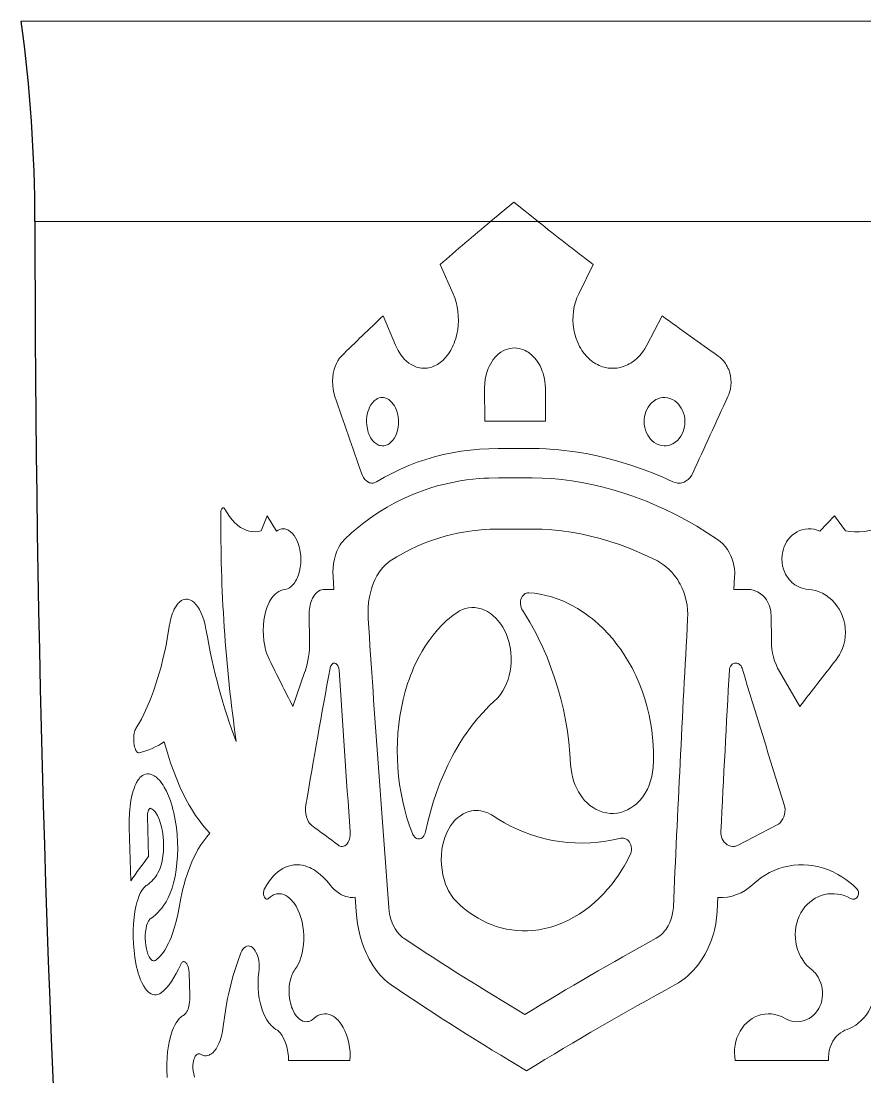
# Model space of a CAD drawing. Extents: x -234 to 800, y -95 to 506.
# Drawn here: x 731.89 to 749.16, y 124.51 to 146.14 of the extents above; entities that cross this region are included whole.
import ezdxf

# ---------------------------------------------------------------- set-up
doc = ezdxf.new("R2010")
doc.units = 0
doc.header["$LTSCALE"] = 7
doc.header["$MEASUREMENT"] = 0
doc.layers.get('0').update_dxf_attribs({"linetype": 'CONTINUOUS', "lineweight": 15})

msp = doc.modelspace()

# ---------------------------------------------------------------- linework, layer by layer
at = {"color": 7, "lineweight": 13, "ltscale": 0.439655}
msp.add_line((749.4716, 146.1366), (731.8854, 146.1366), dxfattribs=at)
at = {"color": 7, "lineweight": 13, "ltscale": 0.015483}
msp.add_line((741.4999, 142.031), (741.9778, 142.4249), dxfattribs=at)
at = {"color": 7, "lineweight": 13, "ltscale": 0.015747}
msp.add_line((741.9778, 142.4249), (742.4693, 142.031), dxfattribs=at)
at = {"color": 7, "lineweight": 13, "ltscale": 0.435981}
msp.add_line((749.6069, 142.031), (732.1677, 142.031), dxfattribs=at)
at = {"color": 7, "lineweight": 13, "ltscale": 0.016413}
msp.add_line((740.7304, 140.55), (740.4649, 141.1504), dxfattribs=at)
at = {"color": 7, "lineweight": 13, "ltscale": 0.016747}
msp.add_line((743.5995, 141.1504), (743.3024, 140.55), dxfattribs=at)
at = {"color": 7, "lineweight": 13, "ltscale": 0.01626}
msp.add_line((739.3012, 140.0997), (739.5512, 139.4993), dxfattribs=at)
at = {"color": 7, "lineweight": 13, "ltscale": 0.016895}
msp.add_line((744.6994, 139.4993), (745.0095, 140.0997), dxfattribs=at)
at = {"color": 7, "lineweight": 13, "ltscale": 0.016974}
for p, q in [((741.38, 137.943), (741.3756, 138.6219)), ((742.6196, 138.6219), (742.6237, 137.943))]:
    msp.add_line(p, q, dxfattribs=at)
at = {"color": 7, "lineweight": 13, "ltscale": 0.015342}
msp.add_line((741.9937, 137.943), (741.38, 137.943), dxfattribs=at)
at = {"color": 7, "lineweight": 13, "ltscale": 0.015751}
msp.add_line((742.6237, 137.943), (741.9937, 137.943), dxfattribs=at)
at = {"color": 7, "lineweight": 13, "ltscale": 0.008568}
msp.add_line((741.9979, 137.3815), (741.6551, 137.3815), dxfattribs=at)
at = {"color": 7, "lineweight": 13, "ltscale": 0.008693}
msp.add_line((742.3456, 137.3815), (741.9979, 137.3815), dxfattribs=at)
at = {"color": 7, "lineweight": 13, "ltscale": 0.008566}
msp.add_line((741.6602, 136.7815), (742.0029, 136.7815), dxfattribs=at)
at = {"color": 7, "lineweight": 13, "ltscale": 0.008692}
msp.add_line((742.0029, 136.7815), (742.3505, 136.7815), dxfattribs=at)
at = {"color": 7, "lineweight": 13, "ltscale": 0.008308}
msp.add_line((736.8013, 135.6933), (736.9263, 136.0012), dxfattribs=at)
at = {"color": 7, "lineweight": 13, "ltscale": 0.009093}
msp.add_line((736.9263, 136.0012), (737.1122, 135.6886), dxfattribs=at)
at = {"color": 7, "lineweight": 13, "ltscale": 0.010822}
msp.add_line((748.2429, 135.6886), (748.5423, 136.0012), dxfattribs=at)
at = {"color": 7, "lineweight": 13, "ltscale": 0.009469}
msp.add_line((748.5423, 136.0012), (748.7629, 135.6933), dxfattribs=at)
at = {"color": 7, "lineweight": 13, "ltscale": 0.008562}
msp.add_line((741.6706, 135.7315), (742.0131, 135.7315), dxfattribs=at)
at = {"color": 7, "lineweight": 13, "ltscale": 0.008688}
msp.add_line((742.0131, 135.7315), (742.3606, 135.7315), dxfattribs=at)
at = {"color": 7, "lineweight": 13, "ltscale": 0.006667}
msp.add_line((738.2895, 134.4954), (738.273, 134.7616), dxfattribs=at)
at = {"color": 7, "lineweight": 13, "ltscale": 0.006665}
msp.add_line((746.4958, 134.7616), (746.4804, 134.4954), dxfattribs=at)
at = {"color": 7, "lineweight": 13, "ltscale": 0.004987}
msp.add_line((738.0901, 134.4954), (738.2895, 134.4954), dxfattribs=at)
at = {"color": 7, "lineweight": 13, "ltscale": 0.007196}
msp.add_line((746.4804, 134.4954), (746.7683, 134.4954), dxfattribs=at)
at = {"color": 7, "lineweight": 13, "ltscale": 0.013483}
msp.add_line((737.792, 133.4298), (737.7831, 133.9691), dxfattribs=at)
at = {"color": 7, "lineweight": 13, "ltscale": 0.013482}
msp.add_line((747.242, 133.9691), (747.2479, 133.4298), dxfattribs=at)
at = {"color": 7, "lineweight": 13, "ltscale": 0.018912}
msp.add_line((737.4502, 132.0993), (737.6981, 132.814), dxfattribs=at)
at = {"color": 7, "lineweight": 13, "ltscale": 0.020675}
msp.add_line((747.4148, 132.814), (747.8309, 132.0993), dxfattribs=at)
at = {"color": 7, "lineweight": 13, "ltscale": 0.020401}
msp.add_line((734.4726, 129.8432), (734.4956, 129.0274), dxfattribs=at)
at = {"color": 7, "lineweight": 13, "ltscale": 0.02727}
msp.add_line((734.1296, 128.5257), (734.0976, 129.616), dxfattribs=at)
at = {"color": 7, "lineweight": 13, "ltscale": 0.022169}
msp.add_line((747.3547, 129.6651), (746.568, 129.2558), dxfattribs=at)
at = {"color": 7, "lineweight": 13, "ltscale": 0.007307}
msp.add_line((738.7454, 127.8971), (738.7234, 128.1886), dxfattribs=at)
at = {"color": 7, "lineweight": 13, "ltscale": 0.007294}
msp.add_line((746.1489, 128.1886), (746.1351, 127.8971), dxfattribs=at)
at = {"color": 7, "lineweight": 13, "ltscale": 0.011482}
msp.add_line((735.3399, 126.1817), (735.3242, 126.6407), dxfattribs=at)
at = {"color": 7, "lineweight": 13, "ltscale": 0.031445}
msp.add_line((738.6186, 124.8454), (737.3608, 124.8454), dxfattribs=at)
at = {"color": 7, "lineweight": 13, "ltscale": 0.047811}
msp.add_line((748.4203, 124.8454), (746.5078, 124.8454), dxfattribs=at)
at = {"color": 7, "lineweight": 13}
for points in [[(739.5512, 139.4993), (739.5821, 139.4321), (739.6034, 139.3918), (739.6261, 139.353), (739.6586, 139.3039), (739.6936, 139.2579), (739.7309, 139.2152), (739.7755, 139.1717), (739.8227, 139.1333), (739.8722, 139.1002), (739.9236, 139.0728), (739.9831, 139.0492), (740.0135, 139.0404), (740.0441, 139.0334), (740.0854, 139.0273), (740.1269, 139.0248), (740.1686, 139.0258), (740.1997, 139.029), (740.2308, 139.0341), (740.2923, 139.0503), (740.3525, 139.0742), (740.4102, 139.1051), (740.4657, 139.1429), (740.5184, 139.1872), (740.568, 139.2374), (740.6141, 139.2931), (740.6497, 139.3433), (740.6826, 139.3967), (740.7125, 139.453), (740.733, 139.4968), (740.7518, 139.5419), (740.7688, 139.5882), (740.784, 139.6355), (740.8073, 139.7251), (740.8244, 139.8172), (740.835, 139.9109), (740.8392, 140.0055), (740.8369, 140.1003), (740.8282, 140.1944), (740.8131, 140.2873), (740.7917, 140.3779), (740.764, 140.4658), (740.7304, 140.55)], [(743.3024, 140.55), (743.2658, 140.4668), (743.2358, 140.3799), (743.2127, 140.2901), (743.1963, 140.1973), (743.1871, 140.103), (743.185, 140.0081), (743.1902, 139.9133), (743.2025, 139.8194), (743.222, 139.7271), (743.2484, 139.6374), (743.2817, 139.551), (743.3217, 139.4686), (743.344, 139.4292), (743.368, 139.3911), (743.4159, 139.3249), (743.4686, 139.264), (743.5259, 139.2089), (743.5872, 139.1602), (743.6521, 139.1184), (743.686, 139.1001), (743.7206, 139.0836), (743.7554, 139.0694), (743.7907, 139.057), (743.8484, 139.0413), (743.907, 139.0307), (743.9662, 139.0254), (744.0256, 139.0253), (744.0849, 139.0305), (744.1217, 139.0364), (744.1582, 139.0443), (744.1946, 139.0542), (744.2306, 139.0662), (744.3008, 139.0957), (744.3356, 139.1136), (744.3696, 139.1334), (744.4034, 139.1554), (744.4363, 139.1792), (744.4985, 139.2315), (744.5563, 139.2903), (744.6094, 139.3549), (744.6572, 139.4248), (744.6994, 139.4993)], [(738.3111, 138.4489), (738.2897, 138.5233), (738.2747, 138.601), (738.266, 138.6807), (738.2637, 138.7613), (738.2678, 138.8417), (738.2783, 138.9206), (738.2953, 138.9971), (738.3157, 139.0624), (738.3412, 139.1239), (738.3714, 139.1806), (738.4062, 139.2316), (738.4251, 139.2546), (738.4451, 139.2758)], [(741.3756, 138.6219), (741.3789, 138.7136), (741.3898, 138.8043), (741.4082, 138.893), (741.4203, 138.9363), (741.4342, 138.9787), (741.4499, 139.02), (741.4674, 139.0601), (741.4934, 139.1116), (741.5225, 139.1605), (741.5546, 139.2064), (741.6017, 139.2626), (741.6273, 139.2885), (741.654, 139.3126), (741.6811, 139.3345), (741.7093, 139.3545), (741.7534, 139.3811), (741.7993, 139.4031), (741.8467, 139.4201), (741.895, 139.4321), (741.94, 139.4387), (741.9853, 139.4409)], [(741.9853, 139.4409), (742.0342, 139.4383), (742.0829, 139.4308), (742.131, 139.4182), (742.1782, 139.4009), (742.2089, 139.3867), (742.239, 139.3706), (742.2686, 139.3524), (742.2974, 139.3322), (742.352, 139.2867), (742.3976, 139.2403), (742.4396, 139.1889), (742.4777, 139.1331), (742.5117, 139.0734), (742.5412, 139.0104), (742.5574, 138.9697), (742.5717, 138.9281), (742.5843, 138.8852), (742.595, 138.8415), (742.6106, 138.7529), (742.6171, 138.6876), (742.6196, 138.6219)], [(746.1594, 139.2758), (746.2004, 139.2439), (746.2387, 139.2079), (746.274, 139.1683), (746.306, 139.1253), (746.3253, 139.0951), (746.3429, 139.0638), (746.3591, 139.031), (746.3735, 138.9972), (746.3949, 138.9338), (746.4102, 138.8682), (746.4192, 138.8013), (746.4218, 138.7337), (746.418, 138.6662), (746.4078, 138.5996), (746.3913, 138.5346), (746.3764, 138.491), (746.3586, 138.4489)], [(738.9595, 137.9314), (738.9609, 137.9835), (738.9659, 138.0353), (738.9745, 138.0862), (738.9865, 138.1353), (739.002, 138.1823), (739.0209, 138.2269), (739.0481, 138.2764), (739.0795, 138.3202), (739.115, 138.3575), (739.1342, 138.3735), (739.1543, 138.3876), (739.1861, 138.405), (739.2191, 138.4173), (739.253, 138.4242), (739.2873, 138.4256), (739.3087, 138.4238), (739.33, 138.4198), (739.3512, 138.4138), (739.3721, 138.4057), (739.4123, 138.3837), (739.4501, 138.3543), (739.4791, 138.325), (739.5058, 138.2917), (739.5297, 138.255), (739.5514, 138.2139), (739.5701, 138.17), (739.5855, 138.1237), (739.5979, 138.0745), (739.6066, 138.0239), (739.6118, 137.9725), (739.6132, 137.9314)], [(744.6422, 137.9314), (744.6442, 137.9835), (744.6509, 138.0354), (744.6621, 138.0862), (744.6778, 138.1354), (744.6979, 138.1823), (744.7223, 138.2266), (744.7561, 138.2744), (744.7949, 138.3169), (744.8381, 138.3532), (744.8852, 138.3827), (744.91, 138.3948), (744.9355, 138.405), (744.9782, 138.4173), (745.0218, 138.4242), (745.0659, 138.4256), (745.1189, 138.42), (745.1708, 138.4067), (745.2207, 138.3858), (745.268, 138.3578), (745.312, 138.3232), (745.346, 138.2892), (745.3767, 138.2514), (745.4038, 138.2102), (745.4302, 138.159), (745.4512, 138.1047), (745.4664, 138.0482), (745.4758, 137.9902), (745.4791, 137.9314)], [(739.6132, 137.9314), (739.6118, 137.8792), (739.6065, 137.8274), (739.5976, 137.7765), (739.5852, 137.7274), (739.5691, 137.6804), (739.5496, 137.6359), (739.5229, 137.5884), (739.4921, 137.5459), (739.4577, 137.5094), (739.4199, 137.4795), (739.4, 137.4673), (739.3795, 137.4571), (739.3463, 137.4451), (739.3124, 137.4384), (739.2781, 137.4372), (739.2438, 137.4413), (739.223, 137.4466), (739.2026, 137.4538), (739.1818, 137.4633), (739.1616, 137.4749), (739.1239, 137.5033), (739.0891, 137.5384), (739.0629, 137.5722), (739.0395, 137.6094), (739.0189, 137.6498), (739.0057, 137.6809), (738.9941, 137.7133), (738.9836, 137.7488), (738.975, 137.7851), (738.9636, 137.8576), (738.9595, 137.9314)], [(745.4791, 137.9314), (745.477, 137.8792), (745.4702, 137.8273), (745.4587, 137.7765), (745.4426, 137.7273), (745.4221, 137.6804), (745.3972, 137.6362), (745.3628, 137.5883), (745.3235, 137.5459), (745.2797, 137.5095), (745.2321, 137.48), (745.2071, 137.4679), (745.1814, 137.4578), (745.1385, 137.4455), (745.0947, 137.4385), (745.0505, 137.4372), (744.9977, 137.4427), (744.9461, 137.4561), (744.8965, 137.4769), (744.8496, 137.505), (744.8062, 137.5397), (744.7727, 137.5737), (744.7425, 137.6115), (744.716, 137.6527), (744.69, 137.704), (744.6695, 137.7583), (744.6546, 137.8147), (744.6455, 137.8726), (744.6422, 137.9314)], [(741.6551, 137.3815), (741.4631, 137.378), (741.2725, 137.3676), (741.0836, 137.3503), (740.8966, 137.3259), (740.7116, 137.2945), (740.5288, 137.2562), (740.3485, 137.2108), (740.1706, 137.1585), (739.9954, 137.0993), (739.823, 137.0331), (739.6536, 136.96), (739.4873, 136.8802), (739.3243, 136.7936), (739.1645, 136.7004)], [(745.2333, 136.7004), (745.0139, 136.7988), (744.7932, 136.89), (744.5713, 136.9737), (744.3487, 137.05), (744.1254, 137.1187), (743.9017, 137.1796), (743.6779, 137.2327), (743.4542, 137.2779), (743.2308, 137.315), (743.119, 137.3306), (743.0073, 137.3441), (742.8966, 137.3555), (742.786, 137.3648), (742.6387, 137.3741), (742.4918, 137.3797), (742.3456, 137.3815)], [(738.5068, 135.5185), (738.6515, 135.6519), (738.7254, 135.7161), (738.8004, 135.7785), (738.9021, 135.859), (739.0055, 135.9363), (739.1108, 136.0105), (739.2449, 136.0986), (739.3817, 136.1817), (739.5211, 136.2595), (739.663, 136.332), (739.8074, 136.3993), (739.9541, 136.4612), (740.103, 136.5177), (740.2542, 136.5688), (740.4074, 136.6144), (740.5625, 136.6546), (740.7195, 136.6892), (740.8782, 136.7183), (741.0063, 136.7377), (741.1354, 136.7535), (741.2655, 136.7658), (741.3635, 136.7727), (741.462, 136.7776), (741.6602, 136.7815)], [(739.1645, 136.7004), (739.1303, 136.6839), (739.1125, 136.6784), (739.0945, 136.675), (739.0763, 136.6736), (739.0581, 136.6742), (739.0401, 136.6769), (739.0223, 136.6815), (738.9875, 136.6969), (738.9547, 136.7196), (738.9248, 136.749), (738.897, 136.786), (738.8732, 136.8284), (738.854, 136.8747)], [(742.3505, 136.7815), (742.5519, 136.7777), (742.7544, 136.7665), (742.9578, 136.7478), (743.1619, 136.7217), (743.3665, 136.6883), (743.5713, 136.6477), (743.7762, 136.5999), (743.981, 136.5451), (744.1854, 136.4833), (744.3892, 136.4146), (744.5398, 136.3593), (744.6898, 136.3003), (744.8392, 136.2378), (744.9508, 136.1885), (745.0621, 136.1372), (745.2832, 136.0287), (745.5022, 135.9124), (745.719, 135.7885), (745.9332, 135.6572), (746.1447, 135.5185)], [(745.639, 136.8747), (745.6138, 136.8277), (745.5827, 136.7853), (745.5465, 136.7485), (745.5267, 136.7325), (745.5059, 136.7183), (745.4628, 136.6959), (745.4402, 136.6875), (745.4171, 136.681), (745.3858, 136.6754), (745.3542, 136.6735), (745.3226, 136.6752), (745.2771, 136.6841), (745.2333, 136.7004)], [(735.9752, 136.0728), (735.9766, 136.0956), (735.9808, 136.1173), (735.986, 136.1331), (735.9929, 136.147), (735.999, 136.1555), (736.0059, 136.1622), (736.013, 136.1664), (736.0205, 136.1685), (736.0281, 136.1683), (736.0356, 136.1657), (736.0477, 136.1562), (736.058, 136.1415)], [(736.058, 136.1415), (736.1045, 136.0616), (736.1546, 135.9875), (736.2081, 135.9199), (736.2646, 135.8595), (736.2938, 135.8323), (736.3236, 135.8072), (736.3792, 135.7669), (736.4365, 135.7337), (736.4953, 135.7078), (736.5553, 135.6895), (736.6162, 135.6788), (736.6777, 135.6759), (736.7396, 135.6807), (736.8013, 135.6933)], [(748.7629, 135.6933), (748.8563, 135.6818), (748.9505, 135.6763), (749.045, 135.6769), (749.1525, 135.6849), (749.2592, 135.7006), (749.3645, 135.7239), (749.4682, 135.7547), (749.5657, 135.7912), (749.6608, 135.8344), (749.7531, 135.8839), (749.8424, 135.9396), (749.9281, 136.0013), (750.0099, 136.0687), (750.0874, 136.1415)], [(737.1122, 135.6886), (737.1454, 135.7104), (737.1801, 135.726), (737.2158, 135.7352), (737.2522, 135.7378), (737.2887, 135.7337), (737.3248, 135.723), (737.3451, 135.714), (737.3651, 135.703), (737.4037, 135.6752), (737.4399, 135.6403), (737.4735, 135.5991), (737.5039, 135.5522), (737.5365, 135.4885), (737.5636, 135.4189), (737.585, 135.3447), (737.6005, 135.2672), (737.6101, 135.1876), (737.6135, 135.1071), (737.6109, 135.0267), (737.6021, 134.9476), (737.5873, 134.8708), (737.5666, 134.7975), (737.5399, 134.729), (737.5241, 134.6961), (737.5068, 134.6651), (737.4891, 134.6374), (737.4703, 134.6117), (737.4428, 134.5802), (737.4134, 134.5531), (737.3825, 134.5308), (737.3507, 134.514), (737.3179, 134.5024), (737.2846, 134.4963)], [(739.444, 135.078), (739.5781, 135.1621), (739.715, 135.2407), (739.8546, 135.3136), (739.9967, 135.3808), (740.1413, 135.4423), (740.2882, 135.4979), (740.4373, 135.5477), (740.5885, 135.5915), (740.705, 135.6209), (740.8226, 135.6468), (740.9412, 135.6693), (741.0308, 135.6839), (741.1208, 135.6966), (741.3025, 135.716), (741.4858, 135.7276), (741.6706, 135.7315)], [(742.3606, 135.7315), (742.4583, 135.7305), (742.5562, 135.7275), (742.7529, 135.7155), (742.9503, 135.6955), (743.1482, 135.6676), (743.3465, 135.6319), (743.5447, 135.5886), (743.7429, 135.5376), (743.9405, 135.4791), (744.1375, 135.4132), (744.3336, 135.34), (744.5286, 135.2597), (744.7222, 135.1723), (744.9142, 135.078)], [(748.0008, 134.4963), (747.9514, 134.5017), (747.9027, 134.5118), (747.855, 134.5265), (747.8087, 134.5458), (747.769, 134.5665), (747.7309, 134.5906), (747.6946, 134.6178), (747.6688, 134.6402), (747.6442, 134.6641), (747.6127, 134.6991), (747.5839, 134.7367), (747.5579, 134.7767), (747.5403, 134.808), (747.5245, 134.8404), (747.498, 134.9078), (747.4789, 134.9781), (747.4674, 135.0502), (747.4636, 135.124), (747.4676, 135.1977), (747.4726, 135.2342), (747.4796, 135.2703), (747.4936, 135.3234), (747.512, 135.3749), (747.5344, 135.4245), (747.5609, 135.4716), (747.5952, 135.5213), (747.634, 135.5669), (747.6769, 135.6079), (747.7234, 135.644), (747.7733, 135.6746), (747.8258, 135.6995), (747.8806, 135.7183), (747.9408, 135.7315), (748.002, 135.7375), (748.0636, 135.7361), (748.1248, 135.7274), (748.1848, 135.7115), (748.2429, 135.6886)], [(738.273, 134.7616), (738.2706, 134.851), (738.2742, 134.9401), (738.284, 135.0282), (738.2999, 135.1142), (738.3219, 135.1971), (738.3498, 135.2759), (738.3823, 135.3469), (738.4202, 135.4124), (738.441, 135.4427), (738.463, 135.4711), (738.5068, 135.5185)], [(746.1447, 135.5185), (746.2013, 135.476), (746.254, 135.4276), (746.3025, 135.3739), (746.3463, 135.3154), (746.385, 135.2527), (746.4184, 135.1862), (746.4462, 135.1167), (746.466, 135.0526), (746.4811, 134.9869), (746.4913, 134.9201), (746.4966, 134.8524), (746.4973, 134.8069), (746.4958, 134.7616)], [(738.9923, 133.8935), (738.9884, 134.0072), (738.9915, 134.1209), (739.0018, 134.2336), (739.0191, 134.3444), (739.0435, 134.4525), (739.0583, 134.5052), (739.0749, 134.5568), (739.103, 134.632), (739.1349, 134.704), (739.1705, 134.7725), (739.2098, 134.8371), (739.2356, 134.8743), (739.2627, 134.9099), (739.2898, 134.9424), (739.3181, 134.9731), (739.3584, 135.0118), (739.4004, 135.0468), (739.444, 135.078)], [(744.9142, 135.078), (744.979, 135.0416), (745.0414, 135), (745.1012, 134.9535), (745.1581, 134.9022), (745.2118, 134.8466), (745.2539, 134.797), (745.2934, 134.7449), (745.3303, 134.6902), (745.3562, 134.6477), (745.3804, 134.604), (745.4199, 134.5225), (745.4539, 134.438), (745.4822, 134.3508), (745.5046, 134.2614), (745.521, 134.1705), (745.5313, 134.0785), (745.5355, 133.986), (745.5335, 133.8935)], [(737.2846, 134.4963), (737.2421, 134.4889), (737.2005, 134.475), (737.1601, 134.4548), (737.1213, 134.4285), (737.0844, 134.3966), (737.0523, 134.3626), (737.0222, 134.3243), (736.9942, 134.2823), (736.9746, 134.2485), (736.9563, 134.2129), (736.9237, 134.1369), (736.8965, 134.0555), (736.8747, 133.9697), (736.8567, 133.868), (736.8458, 133.7631), (736.842, 133.6566), (736.8454, 133.5496), (736.856, 133.4436), (736.8736, 133.3399), (736.8851, 133.2894), (736.8983, 133.2399), (736.9185, 133.176), (736.9418, 133.1148), (736.9681, 133.0568)], [(737.7831, 133.9691), (737.7857, 134.0518), (737.7899, 134.0931), (737.7961, 134.1338), (737.8042, 134.173), (737.8141, 134.211), (737.832, 134.264), (737.8538, 134.3135), (737.8794, 134.3587), (737.9085, 134.3987), (737.9392, 134.4311), (737.9725, 134.4576), (738.0079, 134.4774), (738.0448, 134.49), (738.0673, 134.494), (738.0901, 134.4954)], [(742.1498, 134.0694), (742.1345, 134.0969), (742.1227, 134.1269), (742.1145, 134.1586), (742.1101, 134.192), (742.1097, 134.226), (742.1133, 134.2596), (742.1208, 134.2916), (742.1321, 134.322), (742.147, 134.3499), (742.1647, 134.3736), (742.1853, 134.3937), (742.2083, 134.4094), (742.2314, 134.4197), (742.2557, 134.4254), (742.2803, 134.4263)], [(742.2803, 134.4263), (742.3971, 134.4159), (742.5139, 134.3984), (742.6303, 134.374), (742.7461, 134.3427), (742.861, 134.3047), (742.9746, 134.2602), (743.0869, 134.2091), (743.1836, 134.1593), (743.2789, 134.1048), (743.3726, 134.0457), (743.4644, 133.9822), (743.5245, 133.9375), (743.5837, 133.8909), (743.642, 133.8424), (743.6993, 133.7921), (743.8106, 133.6865), (743.9065, 133.5862), (743.9986, 133.4809), (744.0866, 133.3707), (744.1705, 133.256), (744.25, 133.137), (744.325, 133.0139), (744.3953, 132.8871), (744.4341, 132.8115), (744.4712, 132.7348), (744.5403, 132.5783), (744.6025, 132.4178), (744.6575, 132.254), (744.7052, 132.0872), (744.7454, 131.918), (744.7746, 131.7677), (744.7979, 131.616), (744.8152, 131.4632), (744.8267, 131.3097), (744.8321, 131.156), (744.8315, 131.0023), (744.8249, 130.849)], [(746.7683, 134.4954), (746.8226, 134.4918), (746.8767, 134.4809), (746.9293, 134.4631), (746.9794, 134.4388), (747.0274, 134.4076), (747.072, 134.3702), (747.1125, 134.3274), (747.1479, 134.28), (747.1786, 134.2275), (747.2037, 134.1712), (747.2227, 134.112), (747.2353, 134.0514), (747.2401, 134.0104), (747.242, 133.9691)], [(748.5752, 133.0568), (748.6106, 133.1053), (748.6427, 133.1565), (748.6713, 133.21), (748.7044, 133.286), (748.7305, 133.3652), (748.7494, 133.4467), (748.7609, 133.5299), (748.765, 133.6139), (748.7615, 133.698), (748.7505, 133.7815), (748.7324, 133.8628), (748.7071, 133.9419), (748.675, 134.0183), (748.6363, 134.0911), (748.5914, 134.1596), (748.5407, 134.2233), (748.4846, 134.2816), (748.4249, 134.3329), (748.3611, 134.3779), (748.2937, 134.4163), (748.2233, 134.4476), (748.1505, 134.4715), (748.0762, 134.4878), (748.0008, 134.4963)], [(734.919, 133.736), (734.9367, 133.833), (734.9597, 133.9251), (734.9881, 134.0107), (735.0042, 134.0506), (735.0217, 134.0883), (735.0469, 134.1346), (735.0742, 134.176), (735.1035, 134.212), (735.1223, 134.2311), (735.1417, 134.2479), (735.1684, 134.2666), (735.196, 134.2809), (735.2243, 134.2905), (735.2566, 134.2958), (735.2894, 134.2951), (735.3222, 134.2883), (735.3548, 134.2757), (735.3921, 134.254), (735.4283, 134.225), (735.463, 134.1893), (735.4959, 134.1474), (735.5168, 134.1163), (735.5367, 134.0829), (735.5734, 134.0099), (735.6058, 133.9298), (735.6316, 133.8504), (735.6532, 133.7667), (735.6706, 133.6801)], [(740.8046, 134.0183), (740.8624, 134.054), (740.9227, 134.0827), (740.985, 134.1041), (741.0488, 134.1181), (741.1135, 134.1243), (741.1787, 134.1229), (741.2438, 134.1139), (741.309, 134.0971), (741.373, 134.0727), (741.4352, 134.0411), (741.4951, 134.0026), (741.5523, 133.9577), (741.6064, 133.9068), (741.657, 133.8503), (741.705, 133.7871), (741.7486, 133.7192), (741.7877, 133.647), (741.8221, 133.5712), (741.8516, 133.4921), (741.8759, 133.4105), (741.888, 133.3605), (741.8982, 133.3099), (741.9129, 133.2073), (741.9198, 133.1035), (741.9189, 132.9997), (741.9118, 132.9099), (741.8988, 132.8213), (741.88, 132.7345), (741.8555, 132.65), (741.8253, 132.5684), (741.7897, 132.4906), (741.7488, 132.4169), (741.6999, 132.3441), (741.6734, 132.3099), (741.6455, 132.2773), (741.6168, 132.2469), (741.587, 132.2183)], [(739.8986, 129.4969), (739.8393, 129.6557), (739.7862, 129.8182), (739.7393, 129.984), (739.6986, 130.1527), (739.6643, 130.3239), (739.6363, 130.4971), (739.6146, 130.6718), (739.5993, 130.8476), (739.5904, 131.024), (739.5879, 131.2006), (739.5919, 131.3769), (739.6023, 131.5525), (739.6191, 131.727), (739.6424, 131.8998), (739.6722, 132.0705), (739.7084, 132.2387), (739.751, 132.4039), (739.8002, 132.5657), (739.8284, 132.6487), (739.8583, 132.7305), (739.89, 132.8109), (739.9233, 132.8901), (739.9767, 133.0065), (740.0339, 133.1196), (740.095, 133.2292), (740.1598, 133.3351), (740.2385, 133.4512), (740.3218, 133.5617), (740.4098, 133.6662), (740.5023, 133.7645), (740.599, 133.8561), (740.6492, 133.8996), (740.7005, 133.9413), (740.7521, 133.9807), (740.8046, 134.0183)], [(743.1381, 130.9099), (743.1237, 131.1375), (743.1015, 131.3643), (743.0717, 131.59), (743.0342, 131.8142), (742.9892, 132.0365), (742.9367, 132.2565), (742.8768, 132.4738), (742.8097, 132.688), (742.7354, 132.8988), (742.6542, 133.1057), (742.5662, 133.3084), (742.4715, 133.5065), (742.4218, 133.6037), (742.3704, 133.6996), (742.2996, 133.8254), (742.226, 133.9487), (742.1498, 134.0694)], [(734.2353, 131.6445), (734.2918, 131.7374), (734.347, 131.8368), (734.4008, 131.9422), (734.4688, 132.0888), (734.5337, 132.2445), (734.5954, 132.4086), (734.6536, 132.5805), (734.7082, 132.7593), (734.7506, 132.9132), (734.7903, 133.0711), (734.827, 133.2327), (734.8526, 133.356), (734.8765, 133.4811), (734.919, 133.736)], [(738.2113, 132.8808), (738.2158, 132.8998), (738.2219, 132.918), (738.2327, 132.9403), (738.246, 132.9591), (738.2614, 132.9733), (738.2774, 132.9819), (738.2947, 132.9856), (738.312, 132.9843), (738.3289, 132.9778), (738.3447, 132.9665), (738.359, 132.951), (738.3689, 132.9362), (738.3774, 132.9197), (738.3896, 132.8831), (738.3953, 132.8444)], [(746.3875, 132.8444), (746.3913, 132.8723), (746.3998, 132.8992), (746.4125, 132.9238), (746.4286, 132.9448), (746.4481, 132.9621), (746.4703, 132.975), (746.494, 132.983), (746.5186, 132.9859), (746.5431, 132.9835), (746.5671, 132.976), (746.5897, 132.9636), (746.6097, 132.947), (746.6262, 132.9275), (746.6394, 132.9051), (746.6489, 132.8808)], [(741.587, 132.2183), (741.4644, 132.1014), (741.3461, 131.978), (741.2324, 131.8484), (741.1235, 131.7131), (741.0197, 131.5724), (740.9468, 131.466), (740.8765, 131.3568), (740.809, 131.245), (740.7601, 131.1594), (740.7127, 131.0725), (740.6228, 130.8948), (740.539, 130.7122), (740.4615, 130.525), (740.3903, 130.3335), (740.3254, 130.1383), (740.2668, 129.9395), (740.2145, 129.7377), (740.1685, 129.533)], [(734.3003, 131.149), (734.2856, 131.149), (734.2707, 131.1555), (734.2562, 131.1681), (734.246, 131.181), (734.2366, 131.1965), (734.2266, 131.2178), (734.2179, 131.2414), (734.2093, 131.2715), (734.2023, 131.3043), (734.1935, 131.3725), (734.1914, 131.4445), (734.1963, 131.5147), (734.2016, 131.5483), (734.2089, 131.5802), (734.2169, 131.6057), (734.2262, 131.628), (734.2353, 131.6445)], [(735.7529, 129.5014), (735.6758, 129.5846), (735.6012, 129.6733), (735.529, 129.7673), (735.4592, 129.8664), (735.4152, 129.9333), (735.3723, 130.0023), (735.3282, 130.077), (735.2853, 130.1539), (735.2051, 130.3093), (735.1368, 130.4553), (735.0721, 130.6068), (735.011, 130.7632), (734.9535, 130.9242), (734.9171, 131.034), (734.8824, 131.1456), (734.8175, 131.3739)], [(744.8249, 130.849), (744.8155, 130.7555), (744.799, 130.6633), (744.7755, 130.5734), (744.7451, 130.4863), (744.7082, 130.4027), (744.6648, 130.3235), (744.6154, 130.2493), (744.5885, 130.2143), (744.5603, 130.1809), (744.5206, 130.1387), (744.4788, 130.0995), (744.4348, 130.0636), (744.3712, 130.0196), (744.3046, 129.9823), (744.2353, 129.9523), (744.1641, 129.9296), (744.0914, 129.9147), (744.0179, 129.9076), (743.9442, 129.9084), (743.8713, 129.9171), (743.7995, 129.9335), (743.7292, 129.9574), (743.661, 129.9886), (743.5955, 130.0268), (743.533, 130.0717), (743.4741, 130.1228), (743.4248, 130.1732), (743.3788, 130.2279), (743.3364, 130.2865), (743.2978, 130.3485), (743.2625, 130.4149), (743.2312, 130.4842), (743.2043, 130.5561), (743.1818, 130.6301), (743.1605, 130.7219), (743.1459, 130.8156), (743.1381, 130.9099)], [(734.0976, 129.616), (734.0969, 129.766), (734.1035, 129.9143), (734.1095, 129.9872), (734.1174, 130.0587), (734.134, 130.1697), (734.1554, 130.2749), (734.1818, 130.3728), (734.1975, 130.4204), (734.2146, 130.4654), (734.2313, 130.5039), (734.2491, 130.5398), (734.2823, 130.5949), (734.3, 130.619), (734.3183, 130.6406), (734.3439, 130.6654), (734.3704, 130.6852), (734.3977, 130.7)], [(734.3977, 130.7), (734.4343, 130.7124), (734.4715, 130.7179), (734.5093, 130.7164), (734.5474, 130.708), (734.5855, 130.6927), (734.6086, 130.6801), (734.6316, 130.6651), (734.6556, 130.6469), (734.6792, 130.6261), (734.7245, 130.5786), (734.768, 130.5225), (734.7927, 130.4859), (734.8167, 130.4468), (734.8621, 130.3614), (734.9041, 130.2676), (734.9423, 130.1665), (734.9764, 130.059), (734.9953, 129.9905), (735.0125, 129.9203), (735.0286, 129.8459), (735.043, 129.7701), (735.0657, 129.6181), (735.0805, 129.4737), (735.0891, 129.3278), (735.0913, 129.1816), (735.0871, 129.0362), (735.0766, 128.8929), (735.0598, 128.7529), (735.0366, 128.6177), (735.0073, 128.4885), (734.9754, 128.3781), (734.9388, 128.2751), (734.918, 128.2252), (734.8961, 128.1779), (734.8745, 128.1361), (734.8521, 128.0969)], [(734.5416, 130.0101), (734.5313, 130.012), (734.521, 130.0094), (734.5136, 130.0045), (734.5065, 129.9975), (734.4941, 129.9774), (734.4845, 129.9516), (734.479, 129.9282), (734.4751, 129.9027), (734.4728, 129.8731), (734.4726, 129.8432)], [(734.686, 128.6887), (734.7102, 128.7352), (734.7317, 128.7877), (734.7506, 128.8454), (734.7722, 128.9337), (734.788, 129.0286), (734.798, 129.1281), (734.8019, 129.2305), (734.7999, 129.3341), (734.7919, 129.437), (734.7781, 129.5375), (734.7586, 129.6339), (734.7337, 129.7242), (734.7192, 129.7665), (734.7035, 129.8066), (734.6758, 129.8653), (734.6453, 129.9163), (734.6291, 129.9385), (734.6123, 129.9583), (734.5893, 129.9806), (734.5657, 129.9979), (734.5416, 130.0101)], [(737.8345, 129.6651), (737.8178, 129.6793), (737.8021, 129.696), (737.7869, 129.7155), (737.7728, 129.7371), (737.7488, 129.7848), (737.7306, 129.837), (737.7175, 129.8966), (737.7109, 129.9589), (737.7109, 130.0216), (737.7176, 130.0828)], [(747.5112, 130.0828), (747.5228, 130.0345), (747.528, 129.9844), (747.5266, 129.9337), (747.5186, 129.8841), (747.5043, 129.8371), (747.484, 129.7934), (747.4581, 129.7534), (747.427, 129.7178), (747.3914, 129.6876), (747.3547, 129.6651)], [(740.8312, 128.0667), (740.7842, 128.1143), (740.7401, 128.1665), (740.6992, 128.2229), (740.6616, 128.283), (740.6384, 128.325), (740.6168, 128.3684), (740.5785, 128.4589), (740.5468, 128.5535), (740.5219, 128.6513), (740.5039, 128.7515), (740.4928, 128.8531), (740.4888, 128.9579), (740.4922, 129.0625), (740.5031, 129.166), (740.5213, 129.2675), (740.5334, 129.3176), (740.5472, 129.3668), (740.5627, 129.4142), (740.58, 129.4605), (740.6094, 129.528), (740.6427, 129.5923), (740.6799, 129.6529), (740.7207, 129.7093), (740.7696, 129.7661), (740.8225, 129.8168), (740.879, 129.8609), (740.9386, 129.8978), (740.9697, 129.9136), (741.0013, 129.9274), (741.0331, 129.9391), (741.0654, 129.9488), (741.1094, 129.9587), (741.1538, 129.9649), (741.1987, 129.9674), (741.249, 129.9659), (741.2994, 129.9598), (741.3495, 129.9491), (741.3959, 129.935), (741.4417, 129.917), (741.4866, 129.8955), (741.5195, 129.877), (741.5516, 129.8565)], [(741.5516, 129.8565), (741.6674, 129.782), (741.7856, 129.7125), (741.9061, 129.6481), (742.0286, 129.589), (742.1717, 129.5277), (742.3172, 129.4735), (742.465, 129.4265), (742.6147, 129.3869), (742.7662, 129.3546), (742.9191, 129.3297), (743.0734, 129.3122), (743.2286, 129.3022), (743.3847, 129.2996), (743.5413, 129.3045), (743.6981, 129.3167), (743.855, 129.3363), (744.0117, 129.3631), (744.1679, 129.3972)], [(735.1213, 127.9822), (735.1566, 128.1735), (735.1984, 128.3593), (735.2218, 128.4497), (735.2468, 128.5384), (735.2903, 128.6763), (735.3381, 128.8089), (735.3901, 128.9355), (735.4465, 129.0556), (735.5072, 129.1687), (735.5638, 129.2614), (735.6238, 129.3482), (735.6869, 129.4284), (735.7529, 129.5014)], [(738.6239, 129.5356), (738.6243, 129.4773), (738.6216, 129.448), (738.6169, 129.4191), (738.6078, 129.3819), (738.5955, 129.3475), (738.5801, 129.3165), (738.5606, 129.2878), (738.5379, 129.2639), (738.5124, 129.2457), (738.4854, 129.2343), (738.4615, 129.2304), (738.4376, 129.2318), (738.4139, 129.2386), (738.3983, 129.2461), (738.3833, 129.2558)], [(740.1685, 129.533), (740.1601, 129.502), (740.1483, 129.4729), (740.1334, 129.4468), (740.1162, 129.4253), (740.0965, 129.4076), (740.075, 129.3947), (740.0529, 129.3872), (740.0299, 129.3847), (740.0069, 129.3875), (739.9845, 129.3954), (739.9631, 129.4082), (739.9435, 129.4253), (739.9307, 129.4401), (739.9191, 129.4565), (739.908, 129.476), (739.8986, 129.4969)], [(744.1679, 129.3972), (744.1948, 129.4011), (744.2222, 129.3999), (744.249, 129.3936), (744.275, 129.3823), (744.2995, 129.3663), (744.3215, 129.3463), (744.3411, 129.322), (744.3575, 129.2945), (744.3702, 129.2645), (744.38, 129.2279), (744.3844, 129.1901), (744.3833, 129.152), (744.3768, 129.1148), (744.3698, 129.0921), (744.3607, 129.0704)], [(746.568, 129.2558), (746.5324, 129.2408), (746.4946, 129.2324), (746.4558, 129.2307), (746.4173, 129.2358), (746.38, 129.2476), (746.345, 129.2659), (746.3129, 129.2902), (746.2842, 129.32), (746.2616, 129.3511), (746.2431, 129.3852), (746.229, 129.4213), (746.2196, 129.4586), (746.2147, 129.497), (746.2143, 129.5356)], [(744.3607, 129.0704), (744.3238, 128.9959), (744.2853, 128.9227), (744.2315, 128.827), (744.1748, 128.7336), (744.1154, 128.6427), (744.0454, 128.5435), (743.9722, 128.4478), (743.8958, 128.3558), (743.8165, 128.2676), (743.7223, 128.1717), (743.6246, 128.0813), (743.5236, 127.9967), (743.4195, 127.918), (743.3127, 127.8455), (743.2032, 127.7794), (743.0915, 127.72), (742.9734, 127.6655), (742.8536, 127.6185), (742.7322, 127.5793), (742.6096, 127.5479), (742.5479, 127.5352), (742.486, 127.5245), (742.4242, 127.5159), (742.3624, 127.5092), (742.2539, 127.5025), (742.1455, 127.5021), (742.0375, 127.508), (741.9301, 127.5201), (741.8235, 127.5385), (741.718, 127.5632), (741.6138, 127.594), (741.511, 127.6309), (741.4198, 127.6694), (741.33, 127.7126), (741.242, 127.7606), (741.1557, 127.8131), (741.0807, 127.8635), (741.0073, 127.9174), (740.9355, 127.9747), (740.8829, 128.0198), (740.8312, 128.0667)], [(738.206, 128.4527), (738.1443, 128.5284), (738.0794, 128.5976), (738.0117, 128.6595), (737.9417, 128.7137), (737.9064, 128.7375), (737.8707, 128.7592), (737.8346, 128.7788), (737.7982, 128.7963), (737.7493, 128.8162), (737.6999, 128.8322), (737.6504, 128.8441), (737.5909, 128.853), (737.5316, 128.8558), (737.4726, 128.8526), (737.4144, 128.8434), (737.357, 128.8282), (737.2993, 128.8064), (737.243, 128.7786), (737.1884, 128.7448), (737.1357, 128.7053), (737.085, 128.6604), (737.0545, 128.6296), (737.0248, 128.5969), (736.9683, 128.5258), (736.9156, 128.4477), (736.867, 128.3633)], [(748.9979, 128.3633), (748.9268, 128.4316), (748.8521, 128.4956), (748.7743, 128.5551), (748.6936, 128.6096), (748.6104, 128.6591), (748.5153, 128.7079), (748.4177, 128.75), (748.318, 128.7854), (748.2167, 128.8137), (748.1141, 128.8349), (748.0107, 128.8487), (747.9069, 128.8553), (747.8032, 128.8544), (747.7001, 128.8461), (747.598, 128.8304), (747.4974, 128.8073), (747.3986, 128.7771), (747.3021, 128.7396), (747.2084, 128.6953), (747.1178, 128.6441), (747.0307, 128.5865), (746.9475, 128.5226), (746.8684, 128.4527)], [(734.7534, 126.2345), (734.7196, 126.2119), (734.6851, 126.1965), (734.6502, 126.1886), (734.6151, 126.1882), (734.5801, 126.1953), (734.5455, 126.2099), (734.5117, 126.2317), (734.4927, 126.2474), (734.4741, 126.2653), (734.4533, 126.2883), (734.4332, 126.314), (734.3971, 126.3689), (734.3634, 126.4318), (734.3323, 126.5017), (734.304, 126.5777), (734.285, 126.637), (734.2676, 126.6987), (734.2511, 126.7652), (734.2364, 126.8337), (734.2138, 126.963), (734.1968, 127.0966), (734.1855, 127.2329), (734.1798, 127.3704), (734.1799, 127.5075), (734.1858, 127.6426), (734.1976, 127.7741), (734.2154, 127.9004), (734.2273, 127.9641), (734.2408, 128.0256), (734.2558, 128.0835), (734.2725, 128.1386), (734.2976, 128.208), (734.3256, 128.271), (734.3565, 128.3266), (734.3901, 128.374), (734.4084, 128.3949), (734.4272, 128.4134), (734.4456, 128.4285), (734.4644, 128.4412)], [(736.867, 128.3633), (736.8633, 128.3554), (736.8536, 128.325), (736.8493, 128.2907), (736.8504, 128.2554), (736.8569, 128.2215), (736.8677, 128.1927), (736.8827, 128.1696), (736.8969, 128.1571), (736.9126, 128.151), (736.9222, 128.1506), (736.9317, 128.1528), (736.941, 128.1575), (736.9495, 128.1646)], [(736.9495, 128.1646), (736.99, 128.2004), (737.0112, 128.2155), (737.033, 128.2287), (737.0552, 128.2398), (737.078, 128.2488), (737.1127, 128.2584), (737.1481, 128.2632), (737.1838, 128.2631), (737.2196, 128.2581), (737.2638, 128.2452), (737.3074, 128.2252), (737.3497, 128.1983), (737.3905, 128.165), (737.4294, 128.1258), (737.4525, 128.0985), (737.4748, 128.0692), (737.5163, 128.0052), (737.5534, 127.9349), (737.5871, 127.8559), (737.6155, 127.7722), (737.6386, 127.6846), (737.656, 127.5941), (737.6677, 127.5016), (737.6736, 127.4081), (737.6737, 127.3146), (737.6679, 127.2219), (737.6562, 127.1311), (737.6388, 127.0429), (737.6156, 126.9585), (737.591, 126.8892), (737.5623, 126.8241), (737.5296, 126.7639), (737.4933, 126.7096)], [(738.7234, 128.1886), (738.6745, 128.1857), (738.6257, 128.1879), (738.5771, 128.1955), (738.529, 128.2081), (738.4869, 128.2235), (738.4457, 128.2428), (738.4053, 128.2659), (738.3757, 128.2857), (738.3467, 128.3073), (738.2973, 128.3504), (738.2503, 128.399), (738.206, 128.4527)], [(748.0678, 126.7096), (748.0209, 126.7498), (747.9769, 126.7937), (747.936, 126.841), (747.8985, 126.8915), (747.8754, 126.9267), (747.854, 126.9632), (747.8162, 127.0392), (747.7853, 127.1187), (747.7635, 127.194), (747.7479, 127.271), (747.7387, 127.3491), (747.7359, 127.4277), (747.7396, 127.5062), (747.7497, 127.5838), (747.7663, 127.6601), (747.7891, 127.7343), (747.8181, 127.8058), (747.8531, 127.874), (747.891, 127.9345), (747.9337, 127.9911), (747.9809, 128.0434), (748.0322, 128.0908), (748.0873, 128.1332), (748.1458, 128.1701), (748.2071, 128.2012), (748.2701, 128.2259), (748.3349, 128.2446), (748.4012, 128.257), (748.4684, 128.2631), (748.536, 128.2628), (748.6034, 128.2563), (748.6702, 128.2434), (748.7385, 128.2235), (748.8051, 128.1972), (748.8692, 128.1646)], [(748.8692, 128.1646), (748.8883, 128.156), (748.9086, 128.1513), (748.9292, 128.1505), (748.9508, 128.1542), (748.9714, 128.1624), (748.9902, 128.1749), (749.0065, 128.1911), (749.0194, 128.2103), (749.0285, 128.2318), (749.0336, 128.255), (749.0345, 128.2789), (749.0311, 128.3025), (749.0237, 128.3248), (749.0124, 128.3454), (748.9979, 128.3633)], [(734.8521, 128.0969), (734.7942, 128.0083), (734.7643, 127.9675), (734.7338, 127.9292), (734.6871, 127.8767), (734.6395, 127.8304), (734.5911, 127.7906), (734.5421, 127.7577)], [(734.6536, 126.9056), (734.6937, 126.9409), (734.7331, 126.9821), (734.7716, 127.0289), (734.799, 127.0666), (734.8256, 127.1069), (734.8527, 127.1518), (734.8789, 127.1993), (734.9049, 127.2509), (734.9298, 127.305), (734.9551, 127.3651), (734.9793, 127.4277), (735.0225, 127.556), (735.0607, 127.692), (735.0937, 127.8345), (735.1213, 127.9822)], [(739.461, 126.3955), (739.3909, 126.4475), (739.3235, 126.5059), (739.2591, 126.5704), (739.1979, 126.6405), (739.1401, 126.716), (739.0946, 126.7826), (739.0517, 126.8524), (739.0113, 126.9251), (738.9828, 126.9814), (738.9557, 127.0391), (738.9063, 127.1585), (738.8654, 127.2748), (738.8301, 127.3946), (738.8004, 127.5175), (738.7763, 127.6426), (738.758, 127.7693), (738.7454, 127.8971)], [(739.721, 127.3512), (739.6961, 127.3691), (739.672, 127.3889), (739.6263, 127.4337), (739.5842, 127.4849), (739.5463, 127.5418), (739.5127, 127.6036), (739.4836, 127.6695), (739.4584, 127.7421), (739.4383, 127.8176), (739.4237, 127.8954), (739.4143, 127.9781)], [(745.2405, 127.9781), (745.2334, 127.8986), (745.2191, 127.8206), (745.1979, 127.7448), (745.1698, 127.6721), (745.1351, 127.6033), (745.0943, 127.5393), (745.0488, 127.4823), (745.0238, 127.4556), (744.9975, 127.4306), (744.9707, 127.4078), (744.9428, 127.3867), (744.8866, 127.3512)], [(746.1351, 127.8971), (746.1252, 127.7698), (746.1075, 127.6437), (746.0821, 127.5194), (746.0665, 127.4581), (746.0491, 127.3975), (746.0158, 127.2983), (745.9775, 127.2015), (745.9342, 127.1075), (745.8861, 127.0167), (745.8333, 126.9293), (745.776, 126.8458), (745.7409, 126.7992), (745.7043, 126.7541), (745.6534, 126.6963), (745.6002, 126.6414), (745.5448, 126.5894), (745.4801, 126.5346), (745.4128, 126.4839), (745.3433, 126.4375), (745.2718, 126.3955)], [(734.5421, 127.7577), (734.5295, 127.7487), (734.5175, 127.737), (734.505, 127.7215), (734.4933, 127.7031), (734.4734, 127.661), (734.456, 127.6083), (734.4428, 127.549), (734.4335, 127.483), (734.4285, 127.4142), (734.4278, 127.3431), (734.4314, 127.2715), (734.439, 127.203), (734.4505, 127.137), (734.4652, 127.0772), (734.4834, 127.0226), (734.5059, 126.9732), (734.519, 126.951), (734.533, 126.9315), (734.5464, 126.9165), (734.5603, 126.9044), (734.5718, 126.897), (734.5835, 126.8916), (734.5954, 126.8884), (734.6073, 126.8875), (734.6191, 126.8887), (734.6309, 126.8922), (734.6423, 126.8978), (734.6536, 126.9056)], [(736.7547, 126.655), (736.7607, 126.708), (736.7628, 126.7622), (736.7602, 126.8281), (736.7519, 126.8933), (736.7382, 126.9561), (736.7191, 127.0152), (736.6949, 127.0687), (736.6806, 127.0935), (736.665, 127.1163), (736.6425, 127.1429), (736.6184, 127.1646), (736.5932, 127.1806), (736.5646, 127.1911), (736.5356, 127.194), (736.507, 127.1891), (736.4795, 127.1767), (736.4523, 127.1556), (736.4275, 127.1272), (736.4057, 127.0925), (736.3871, 127.0527)], [(736.3871, 127.0527), (736.3277, 126.8959), (736.273, 126.7342), (736.223, 126.568), (736.1776, 126.3976), (736.1369, 126.2235), (736.1137, 126.113), (736.0923, 126.0012), (736.0548, 125.7744), (736.0241, 125.5438)], [(735.3242, 126.6407), (735.3199, 126.6933), (735.3103, 126.7437), (735.2966, 126.7874), (735.2788, 126.8247), (735.2683, 126.8402), (735.257, 126.8532), (735.2469, 126.8617), (735.2365, 126.8678), (735.2214, 126.8721), (735.2062, 126.871), (735.1916, 126.8645), (735.1816, 126.8565), (735.1722, 126.846), (735.1621, 126.8309), (735.1533, 126.8133)], [(737.1038, 125.4847), (737.0696, 125.507), (737.0365, 125.5336), (737.0047, 125.5641), (736.9818, 125.5895), (736.9597, 125.6169), (736.9183, 125.677), (736.8808, 125.7437), (736.8474, 125.8159), (736.8292, 125.8622), (736.8126, 125.91), (736.7842, 126.0096), (736.7623, 126.1134), (736.7471, 126.22), (736.7386, 126.3283), (736.7369, 126.4368), (736.742, 126.5445), (736.7539, 126.6499), (736.7547, 126.655)], [(737.4933, 126.7096), (737.4754, 126.6835), (737.4588, 126.6554), (737.4432, 126.6245), (737.429, 126.5919), (737.4056, 126.523), (737.3883, 126.4494), (737.3771, 126.3726), (737.3717, 126.2844), (737.374, 126.1949), (737.3837, 126.1061), (737.3914, 126.0627), (737.4009, 126.0202), (737.4121, 125.9787), (737.4252, 125.9384), (737.439, 125.9022), (737.4543, 125.8675), (737.4842, 125.8114), (737.5183, 125.7614), (737.5368, 125.7391), (737.5562, 125.7187), (737.5868, 125.6922), (737.6189, 125.6708), (737.6522, 125.655), (737.6864, 125.6451), (737.7171, 125.6413), (737.7478, 125.6424), (737.7781, 125.6483), (737.8079, 125.659), (737.8273, 125.6686), (737.8462, 125.6802), (737.8823, 125.7091)], [(747.5289, 125.7091), (747.5837, 125.6814), (747.6409, 125.6607), (747.6998, 125.6473), (747.7598, 125.6414), (747.8198, 125.6431), (747.8728, 125.6511), (747.9247, 125.6649), (747.9749, 125.6845), (748.023, 125.7096), (748.0685, 125.74), (748.1108, 125.7753), (748.1504, 125.816), (748.1859, 125.861), (748.2169, 125.9097), (748.2432, 125.9616), (748.2645, 126.0163), (748.2806, 126.0732), (748.2914, 126.1322), (748.2967, 126.1923), (748.2965, 126.2525), (748.2906, 126.3122), (748.2793, 126.3712), (748.2627, 126.4287), (748.2365, 126.4939), (748.2033, 126.5555), (748.1638, 126.6125), (748.1418, 126.6391), (748.1183, 126.6642), (748.0937, 126.6877), (748.0678, 126.7096)], [(749.3135, 126.655), (749.3372, 126.5747), (749.3541, 126.4925), (749.3639, 126.4092), (749.3666, 126.3253), (749.3622, 126.2416), (749.3507, 126.1588), (749.3321, 126.0777), (749.3068, 125.9994), (749.2751, 125.9241), (749.237, 125.8523), (749.1929, 125.7846), (749.1432, 125.7216), (749.0882, 125.6638), (749.0285, 125.6118), (748.9748, 125.5728), (748.9183, 125.5385), (748.8595, 125.509), (748.7988, 125.4847)], [(735.2113, 125.7706), (735.2332, 125.7854), (735.2537, 125.8066), (735.2673, 125.8254), (735.2799, 125.8469), (735.2922, 125.8727), (735.3032, 125.901), (735.3205, 125.9612), (735.333, 126.0314), (735.3395, 126.1056), (735.3399, 126.1817)], [(734.8788, 124.5006), (734.8708, 124.6525), (734.8701, 124.7789), (734.8749, 124.9038), (734.8852, 125.0261), (734.9011, 125.1446), (734.9227, 125.2579), (734.9487, 125.3605), (734.9638, 125.4092), (734.9801, 125.456), (735.0041, 125.5149), (735.0303, 125.5694), (735.0588, 125.6192), (735.0934, 125.6687), (735.1305, 125.7109), (735.1499, 125.729), (735.1699, 125.745), (735.1904, 125.7589), (735.2113, 125.7706)], [(737.8823, 125.7091), (737.9221, 125.7418), (737.9642, 125.7679), (738.0081, 125.7869), (738.0534, 125.7987), (738.0997, 125.8029), (738.1464, 125.7995), (738.1929, 125.7887), (738.2338, 125.7729), (738.2739, 125.7515), (738.3127, 125.7249), (738.3501, 125.6934), (738.374, 125.6698), (738.3971, 125.6442), (738.4406, 125.5878), (738.4799, 125.5251), (738.5173, 125.4517), (738.5494, 125.3729), (738.5758, 125.29), (738.5964, 125.2038), (738.6111, 125.1152), (738.6197, 125.0254), (738.6223, 124.9351), (738.6186, 124.8454)], [(746.5078, 124.8454), (746.4973, 124.9236), (746.4934, 125.0025), (746.4962, 125.0812), (746.5056, 125.1592), (746.5215, 125.2357), (746.544, 125.31), (746.5728, 125.3814), (746.607, 125.448), (746.6468, 125.5105), (746.692, 125.5683), (746.7422, 125.6209), (746.7969, 125.6676), (746.8556, 125.708), (746.9178, 125.7417), (746.9818, 125.7678), (747.048, 125.7868), (747.1158, 125.7985), (747.1844, 125.8028), (747.2534, 125.7997), (747.3219, 125.7892), (747.3894, 125.7714), (747.4371, 125.7542), (747.4837, 125.7334), (747.5289, 125.7091)], [(736.0241, 125.5438), (736.009, 125.4436), (735.9877, 125.3478), (735.9748, 125.3021), (735.9603, 125.258), (735.9358, 125.1956), (735.9082, 125.1384), (735.8775, 125.0871), (735.844, 125.0424), (735.8089, 125.0059), (735.7717, 124.9773), (735.7526, 124.9661), (735.7331, 124.9571), (735.7033, 124.9477), (735.6732, 124.9434), (735.643, 124.9444), (735.6129, 124.9504), (735.5862, 124.9602), (735.5599, 124.9739)], [(737.3608, 124.8454), (737.3582, 124.931), (737.3491, 125.0164), (737.3344, 125.0958), (737.314, 125.1723), (737.2881, 125.2442), (737.2591, 125.3068), (737.2256, 125.3633), (737.2073, 125.389), (737.1882, 125.4127), (737.1613, 125.441), (737.133, 125.4651), (737.1038, 125.4847)], [(748.7988, 125.4847), (748.7526, 125.4659), (748.7081, 125.4426), (748.6657, 125.4152), (748.62, 125.3786), (748.5781, 125.3372), (748.5404, 125.2914), (748.5075, 125.2418), (748.476, 125.1818), (748.4511, 125.1183), (748.4329, 125.0521), (748.4216, 124.984), (748.4174, 124.9148), (748.4203, 124.8454)], [(735.5599, 124.9739), (735.5482, 124.9797), (735.5363, 124.9833), (735.5244, 124.9845), (735.5126, 124.9834), (735.4949, 124.9769), (735.4781, 124.965), (735.4628, 124.9483), (735.4522, 124.9329), (735.4426, 124.9151), (735.4325, 124.8915), (735.4238, 124.8651), (735.4161, 124.8343), (735.4103, 124.8017), (735.4043, 124.7367), (735.4043, 124.6856), (735.4082, 124.6342), (735.4186, 124.5701), (735.4267, 124.5375), (735.4364, 124.5068)]]:
    msp.add_lwpolyline(points, dxfattribs=at)
at = {"color": 7, "lineweight": 30}
for centre, radius, start, end in [((702.1677, 142.031), 30, 0, 7.86579), ((1151.1677, 142.031), 419, 179.999995, 186.978645)]:
    msp.add_arc(centre, radius, start, end, dxfattribs=at)
at = {"color": 7, "lineweight": 13}
for centre, radius, start, end in [((775.7554, 100.7197), 53.6663, 129.66569, 131.11655), ((785.2898, 195.8242), 68.7554, 231.479459, 232.673444), ((766.7494, 110.7209), 40.2059, 133.05419, 134.74739), ((798.9966, 214.2328), 91.7078, 233.936223, 234.819981), ((854.5806, 177.6671), 122.7056, 198.639499, 199.417007), ((908.369, 63.4314), 178.5357, 155.153921, 155.709393), ((767.3756, 135.8209), 31.401, 179.54035, 188.13175), ((1247.0065, 167.1631), 509.1024, 183.746927, 184.41436), ((1341.2137, 101.4173), 596.5648, 176.8793599, 177.4481917), ((736.006, 133.3852), 1.7863, 341.34546, 1.43023), ((748.5086, 133.4404), 1.2607, 180.47909, 209.79686), ((791.0909, 159.7101), 60.3298, 206.218386, 207.236576), ((850.0897, 53.3739), 129.0525, 141.870187, 142.408666), ((928.7284, 97.8194), 193.7164, 169.572369, 170.412728), ((1231.6053, 165.2715), 494.2748, 183.761612, 184.146084), ((1368.793, 98.6059), 623.3465, 176.8513288, 177.1558869), ((1114.1874, 244.6272), 384.1508, 196.911366, 197.348061), ((733.917, 132.7283), 1.6257, 283.64343, 303.61901), ((758.6797, 157.0454), 34.4123, 232.71725, 233.85714), ((744.6244, 121.2542), 12.7678, 142.49624, 145.28342), ((734.0658, 129.016), 0.7003, 304.74065, 332.17755), ((746.2129, 129.1206), 0.935, 266.07215, 314.46642), ((769.9976, 172.727), 54.5496, 236.28717, 239.36684), ((777.73, 67.7832), 68.0221, 118.870495, 121.486512), ((769.4602, 170.6532), 53.4671, 235.86945, 239.39014), ((778.3565, 65.7627), 69.0716, 118.619376, 121.530936)]:
    msp.add_arc(centre, radius, start, end, dxfattribs=at)
for centre, major_axis, ratio, start_param, end_param in [((740.8312, 138.8098), (-1.4408, -10.5801), 0.4924193, 5.2842991, 5.5557827), ((734.6139, 128.1677), (-0.1738, -2.0433), 0.4121159, 0.3664672, 0.8816947)]:
    msp.add_ellipse(centre, major_axis=major_axis, ratio=ratio, start_param=start_param, end_param=end_param, dxfattribs=at)

doc.saveas('drawing.dxf')
